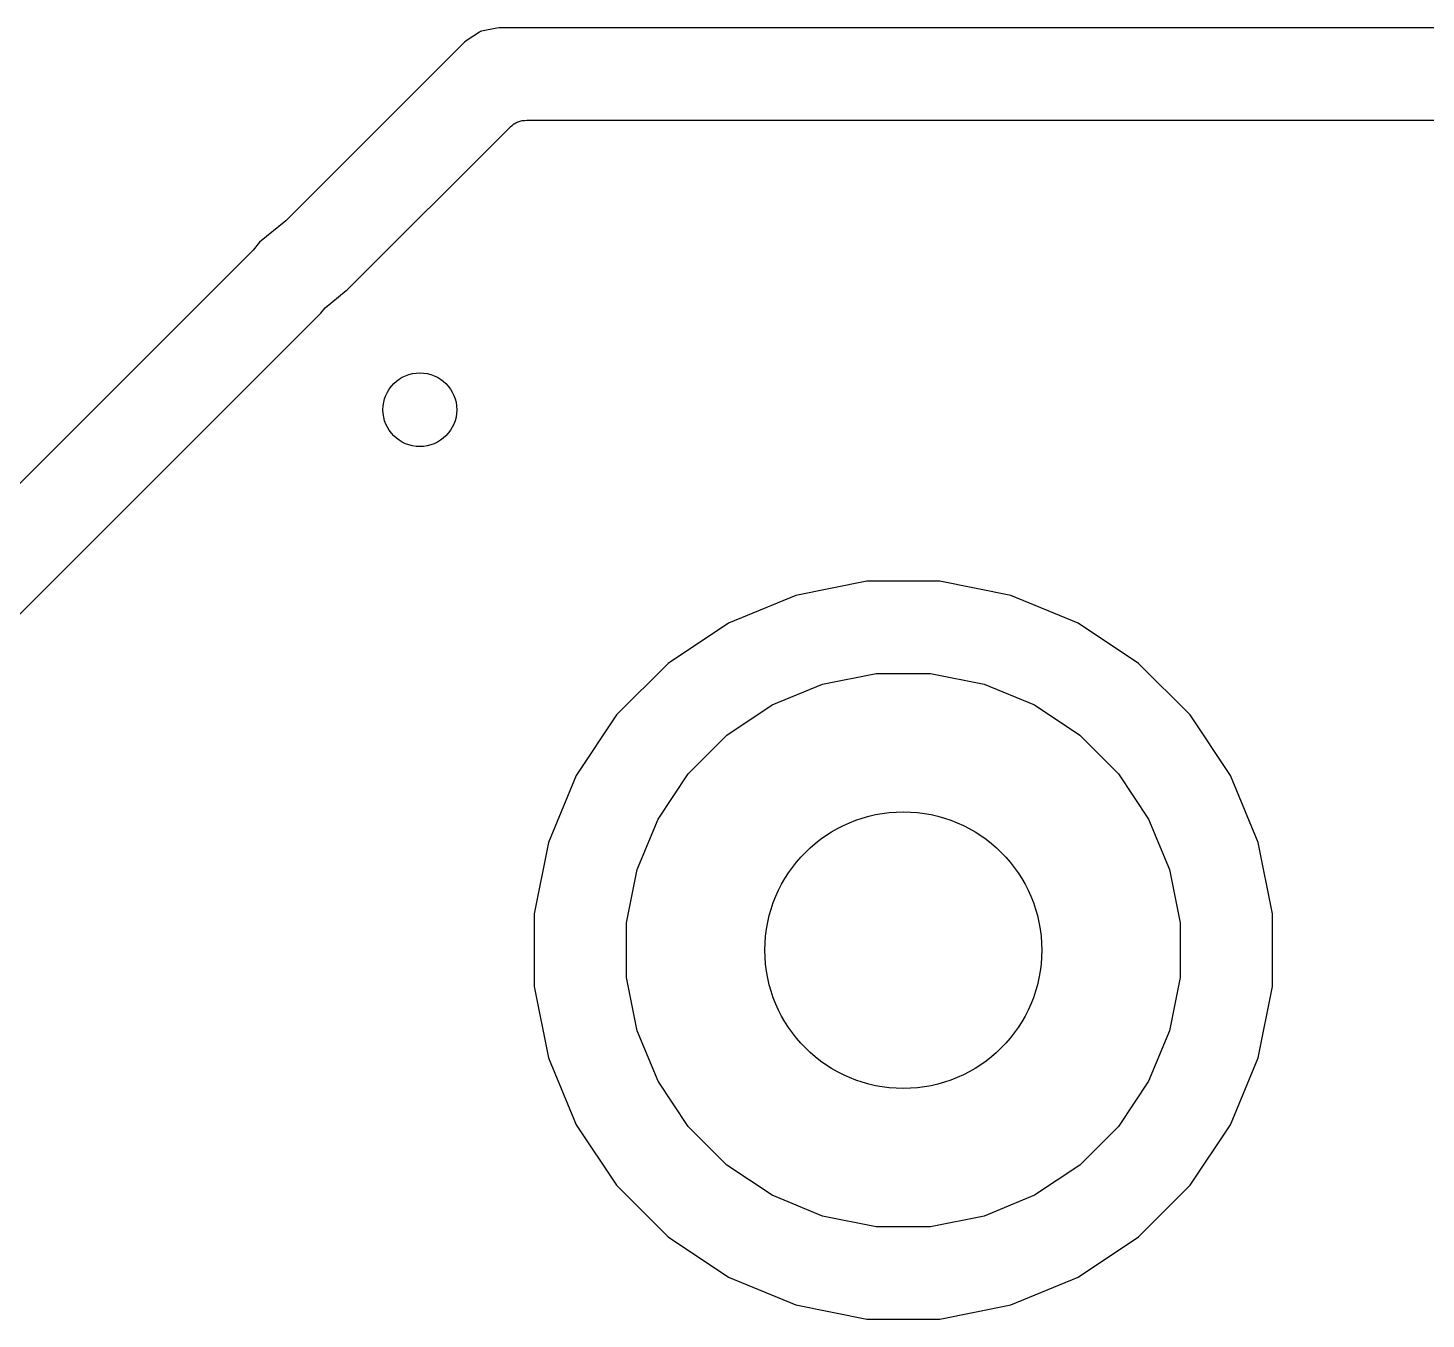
# Model space of a CAD drawing. Extents: x 1.67 to 6.2, y -5.98 to -1.89.
# Drawn here: x 2.3723 to 2.6706, y -5.4134 to -5.1378 of the extents above; entities that cross this region are included whole.
import ezdxf

# ---------------------------------------------------------------- set-up
doc = ezdxf.new("R2010")
doc.units = 0
doc.header["$MEASUREMENT"] = 0
doc.layers.add('BLACK', color=7, linetype='CONTINUOUS')

msp = doc.modelspace()

# ---------------------------------------------------------------- linework, layer by layer
at = {"layer": 'BLACK', "linetype": 'CONTINUOUS'}
for p, q in [((2.46861, -5.13868), (2.46582, -5.14054)), ((2.46882, -5.13857), (2.46861, -5.13868)), ((2.46905, -5.1385), (2.46882, -5.13857)), ((2.47234, -5.13784), (2.46905, -5.1385)), ((2.47282, -5.1378), (2.47234, -5.13784)), ((2.9818, -5.1378), (2.47282, -5.1378)), ((2.46545, -5.14085), (2.42768, -5.17862)), ((2.46582, -5.14054), (2.46545, -5.14085)), ((2.44041, -5.19372), (2.47522, -5.15892)), ((2.47522, -5.15892), (2.47523, -5.15891)), ((2.47523, -5.15891), (2.47527, -5.15887)), ((2.47523, -5.15891), (2.47523, -5.15891)), ((2.47523, -5.15891), (2.47523, -5.15891)), ((2.47527, -5.15887), (2.47562, -5.15859)), ((2.47562, -5.15859), (2.47597, -5.1583)), ((2.47597, -5.1583), (2.476, -5.15829)), ((2.476, -5.15829), (2.47602, -5.15827)), ((2.47602, -5.15827), (2.47642, -5.15806)), ((2.47642, -5.15806), (2.47682, -5.15785)), ((2.47682, -5.15785), (2.47685, -5.15784)), ((2.47685, -5.15784), (2.47687, -5.15783)), ((2.47687, -5.15783), (2.47731, -5.1577)), ((2.47731, -5.1577), (2.47774, -5.15757)), ((2.47774, -5.15757), (2.47777, -5.15757)), ((2.47777, -5.15757), (2.47779, -5.15756)), ((2.47779, -5.15756), (2.47824, -5.15752)), ((2.47824, -5.15752), (2.4787, -5.15748)), ((2.4787, -5.15748), (2.98204, -5.15748)), ((2.42732, -5.17895), (2.42173, -5.18354)), ((2.42746, -5.1788), (2.42732, -5.17895)), ((2.42763, -5.17867), (2.42746, -5.1788)), ((2.42768, -5.17862), (2.42763, -5.17867)), ((2.42173, -5.18354), (2.42034, -5.18523)), ((2.42001, -5.18559), (2.29253, -5.31307)), ((2.42015, -5.18543), (2.42001, -5.18559)), ((2.42029, -5.18528), (2.42015, -5.18543)), ((2.42034, -5.18523), (2.42029, -5.18528)), ((2.43571, -5.19752), (2.44021, -5.19383)), ((2.44021, -5.19383), (2.44041, -5.19372)), ((2.30466, -5.32878), (2.43479, -5.19865)), ((2.43479, -5.19865), (2.43571, -5.19752)), ((2.5513, -5.25591), (2.53609, -5.25893)), ((2.56681, -5.25591), (2.5513, -5.25591)), ((2.58202, -5.25893), (2.56681, -5.25591)), ((2.53609, -5.25893), (2.52176, -5.26487)), ((2.59635, -5.26487), (2.58202, -5.25893)), ((2.52176, -5.26487), (2.50886, -5.27348)), ((2.60925, -5.27348), (2.59635, -5.26487)), ((2.50886, -5.27348), (2.49789, -5.28445)), ((2.62022, -5.28445), (2.60925, -5.27348)), ((2.54183, -5.27786), (2.55324, -5.27559)), ((2.55324, -5.27559), (2.56487, -5.27559)), ((2.56487, -5.27559), (2.57628, -5.27786)), ((2.53108, -5.28231), (2.54183, -5.27786)), ((2.57628, -5.27786), (2.58703, -5.28231)), ((2.52141, -5.28877), (2.53108, -5.28231)), ((2.58703, -5.28231), (2.5967, -5.28877)), ((2.49789, -5.28445), (2.48928, -5.29735)), ((2.62883, -5.29735), (2.62022, -5.28445)), ((2.51318, -5.297), (2.52141, -5.28877)), ((2.5967, -5.28877), (2.60493, -5.297)), ((2.48928, -5.29735), (2.48334, -5.31168)), ((2.50672, -5.30667), (2.51318, -5.297)), ((2.60493, -5.297), (2.61139, -5.30667)), ((2.63477, -5.31168), (2.62883, -5.29735)), ((2.50227, -5.31742), (2.50672, -5.30667)), ((2.61139, -5.30667), (2.61584, -5.31742)), ((2.48334, -5.31168), (2.48031, -5.32689)), ((2.6378, -5.32689), (2.63477, -5.31168)), ((2.5, -5.32883), (2.50227, -5.31742)), ((2.61584, -5.31742), (2.61811, -5.32883)), ((2.48031, -5.32689), (2.48031, -5.3424)), ((2.6378, -5.3424), (2.6378, -5.32689)), ((2.5, -5.34046), (2.5, -5.32883)), ((2.61811, -5.32883), (2.61811, -5.34046)), ((2.50227, -5.35187), (2.5, -5.34046)), ((2.61811, -5.34046), (2.61584, -5.35187)), ((2.48031, -5.3424), (2.48334, -5.35761)), ((2.63477, -5.35761), (2.6378, -5.3424)), ((2.50672, -5.36262), (2.50227, -5.35187)), ((2.61584, -5.35187), (2.61139, -5.36262)), ((2.48334, -5.35761), (2.48928, -5.37194)), ((2.62883, -5.37194), (2.63477, -5.35761)), ((2.51318, -5.37229), (2.50672, -5.36262)), ((2.61139, -5.36262), (2.60493, -5.37229)), ((2.48928, -5.37194), (2.49789, -5.38484)), ((2.62022, -5.38484), (2.62883, -5.37194)), ((2.52141, -5.38052), (2.51318, -5.37229)), ((2.60493, -5.37229), (2.5967, -5.38052)), ((2.53108, -5.38698), (2.52141, -5.38052)), ((2.5967, -5.38052), (2.58703, -5.38698)), ((2.49789, -5.38484), (2.50886, -5.39581)), ((2.60925, -5.39581), (2.62022, -5.38484)), ((2.54183, -5.39143), (2.53108, -5.38698)), ((2.58703, -5.38698), (2.57628, -5.39143)), ((2.55324, -5.3937), (2.54183, -5.39143)), ((2.57628, -5.39143), (2.56487, -5.3937)), ((2.50886, -5.39581), (2.52176, -5.40442)), ((2.56487, -5.3937), (2.55324, -5.3937)), ((2.59635, -5.40442), (2.60925, -5.39581)), ((2.52176, -5.40442), (2.53609, -5.41036)), ((2.58202, -5.41036), (2.59635, -5.40442)), ((2.53609, -5.41036), (2.5513, -5.41339)), ((2.56681, -5.41339), (2.58202, -5.41036)), ((2.5513, -5.41339), (2.56681, -5.41339))]:
    msp.add_line(p, q, dxfattribs=at)
at = {"layer": 'BLACK'}
for centre, radius in [((2.45591, -5.21929), 0.00787), ((2.55906, -5.33465), 0.02953)]:
    msp.add_circle(centre, radius, dxfattribs=at)

doc.saveas('drawing.dxf')
